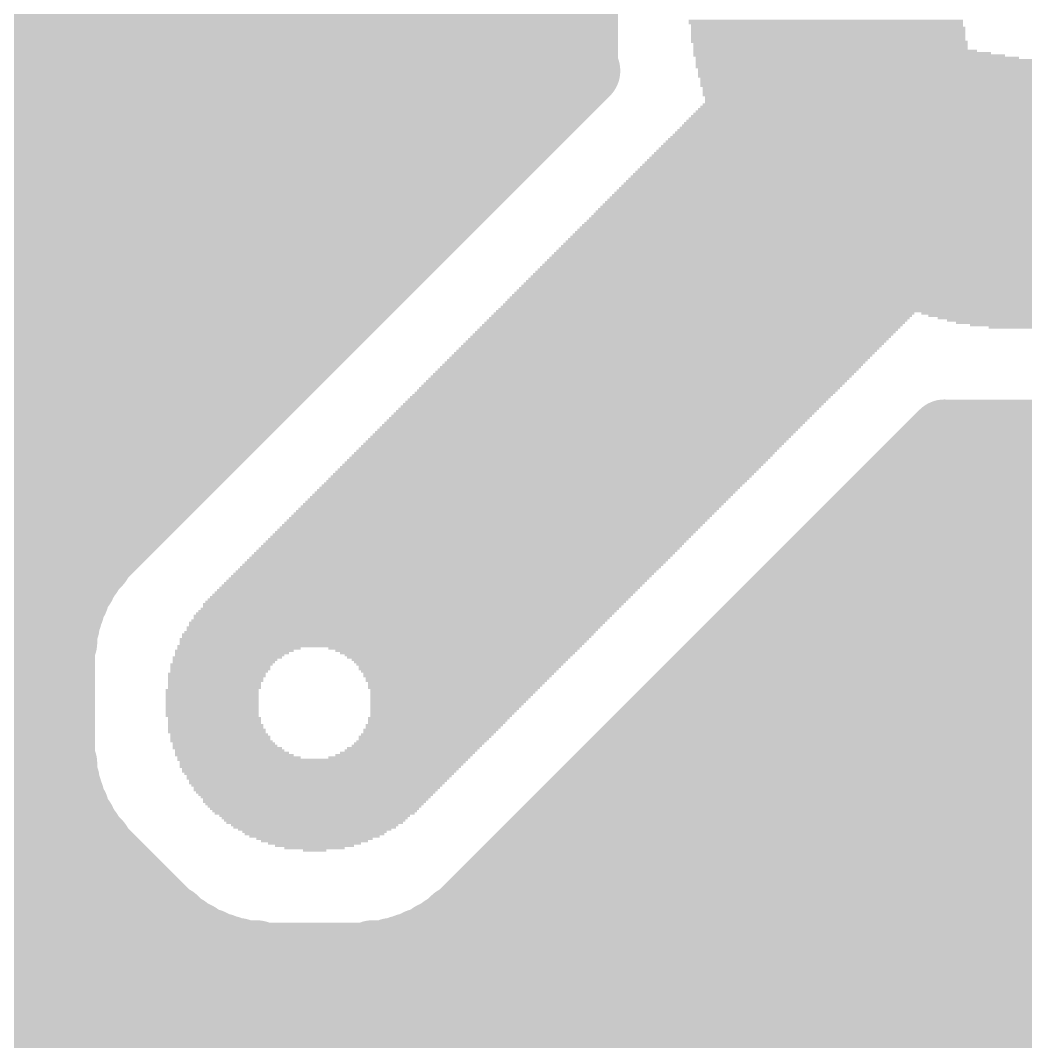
# Model space of a CAD drawing. Extents: x -0.1 to 57, y -0.1 to 41.
# Drawn here: x 25.93 to 28.092, y 2.109 to 4.306 of the extents above; entities that cross this region are included whole.
import ezdxf

# ---------------------------------------------------------------- set-up
doc = ezdxf.new("R2010")
doc.units = 0
doc.layers.add('16', color=175, linetype='CONTINUOUS')
doc.layers.add('21', color=253, linetype='CONTINUOUS')

# ---------------------------------------------------------------- blocks, each defined once
blk = doc.blocks.new('RECT')
blk.add_solid([(-0.5, -0.5), (0.5, -0.5), (-0.5, 0.5), (0.5, 0.5)])

msp = doc.modelspace()

# ---------------------------------------------------------------- linework, layer by layer
at = {"layer": '16', "const_width": 0.1524}
for points in [[(27.1389, 4.5172), (27.1389, 4.2028)], [(24.7255, 4.2672), (27.1389, 4.2672)], [(27.1439, 4.1972), (27.0689, 4.1222)], [(27.1389, 4.2028), (27.1439, 4.1978)], [(27.1439, 4.1978), (27.1439, 4.1972)], [(27.0689, 4.1222), (27.0639, 4.1172)], [(23.5762, 4.1148), (27.0615, 4.1148)], [(27.0489, 4.1022), (27.0439, 4.0972)], [(27.0539, 4.1072), (27.0489, 4.1022)], [(27.0589, 4.1122), (27.0539, 4.1072)], [(27.0639, 4.1172), (27.0589, 4.1122)], [(27.0228, 4.0761), (26.8889, 3.9422)], [(27.0239, 4.0772), (27.0228, 4.0761)], [(27.0289, 4.0822), (27.0239, 4.0772)], [(27.0339, 4.0872), (27.0289, 4.0822)], [(27.0389, 4.0922), (27.0339, 4.0872)], [(27.0439, 4.0972), (27.0389, 4.0922)], [(24.7255, 3.9624), (26.9091, 3.9624)], [(26.8689, 3.9222), (26.8639, 3.9172)], [(26.8739, 3.9272), (26.8689, 3.9222)], [(26.8789, 3.9322), (26.8739, 3.9272)], [(26.8839, 3.9372), (26.8789, 3.9322)], [(26.8889, 3.9422), (26.8839, 3.9372)], [(26.8478, 3.9011), (26.7139, 3.7672)], [(26.8489, 3.9022), (26.8478, 3.9011)], [(26.8539, 3.9072), (26.8489, 3.9022)], [(26.8589, 3.9122), (26.8539, 3.9072)], [(26.8639, 3.9172), (26.8589, 3.9122)], [(24.7255, 3.81), (26.7567, 3.81)], [(26.6978, 3.7511), (26.5639, 3.6172)], [(26.6989, 3.7522), (26.6978, 3.7511)], [(26.7039, 3.7572), (26.6989, 3.7522)], [(26.7089, 3.7622), (26.7039, 3.7572)], [(26.7139, 3.7672), (26.7089, 3.7622)], [(24.7255, 3.6576), (26.6043, 3.6576)], [(26.5639, 3.6172), (26.5589, 3.6122)], [(26.5389, 3.5922), (26.5339, 3.5872)], [(26.5439, 3.5972), (26.5389, 3.5922)], [(26.5489, 3.6022), (26.5439, 3.5972)], [(26.5539, 3.6072), (26.5489, 3.6022)], [(26.5589, 3.6122), (26.5539, 3.6072)], [(26.5178, 3.5711), (26.3839, 3.4372)], [(26.5189, 3.5722), (26.5178, 3.5711)], [(26.5239, 3.5772), (26.5189, 3.5722)], [(26.5289, 3.5822), (26.5239, 3.5772)], [(26.5339, 3.5872), (26.5289, 3.5822)], [(24.7255, 3.5052), (26.4519, 3.5052)], [(26.3639, 3.4172), (26.3589, 3.4122)], [(26.3689, 3.4222), (26.3639, 3.4172)], [(26.3739, 3.4272), (26.3689, 3.4222)], [(26.3789, 3.4322), (26.3739, 3.4272)], [(26.3839, 3.4372), (26.3789, 3.4322)], [(26.3439, 3.3972), (26.3389, 3.3922)], [(26.3489, 3.4022), (26.3439, 3.3972)], [(26.3539, 3.4072), (26.3489, 3.4022)], [(26.3589, 3.4122), (26.3539, 3.4072)], [(27.7922, 3.2889), (27.9175, 3.4142)], [(27.9175, 3.4142), (27.9178, 3.4139)], [(27.9178, 3.4139), (28.2572, 3.4139)], [(26.3378, 3.3911), (26.2039, 3.2572)], [(26.3389, 3.3922), (26.3378, 3.3911)], [(24.7255, 3.3528), (26.2995, 3.3528)], [(27.8561, 3.3528), (32.376, 3.3528)], [(27.7872, 3.2839), (27.7922, 3.2889)], [(27.7622, 3.2589), (27.7672, 3.2639)], [(27.7672, 3.2639), (27.7722, 3.2689)], [(27.7722, 3.2689), (27.7772, 3.2739)], [(27.7772, 3.2739), (27.7822, 3.2789)], [(27.7822, 3.2789), (27.7872, 3.2839)], [(26.1889, 3.2422), (26.1839, 3.2372)], [(26.1939, 3.2472), (26.1889, 3.2422)], [(26.1989, 3.2522), (26.1939, 3.2472)], [(26.2039, 3.2572), (26.1989, 3.2522)], [(27.6122, 3.1089), (27.7461, 3.2428)], [(27.7461, 3.2428), (27.7472, 3.2439)], [(27.7472, 3.2439), (27.7522, 3.2489)], [(27.7522, 3.2489), (27.7572, 3.2539)], [(27.7572, 3.2539), (27.7622, 3.2589)], [(26.1689, 3.2222), (26.1639, 3.2172)], [(26.1739, 3.2272), (26.1689, 3.2222)], [(26.1789, 3.2322), (26.1739, 3.2272)], [(26.1839, 3.2372), (26.1789, 3.2322)], [(24.7255, 3.2004), (26.1471, 3.2004)], [(26.1439, 3.1972), (26.1389, 3.1922)], [(26.1489, 3.2022), (26.1439, 3.1972)], [(26.1539, 3.2072), (26.1489, 3.2022)], [(26.1589, 3.2122), (26.1539, 3.2072)], [(26.1639, 3.2172), (26.1589, 3.2122)], [(27.7037, 3.2004), (32.376, 3.2004)], [(26.1239, 3.1772), (26.1189, 3.1722)], [(26.1289, 3.1822), (26.1239, 3.1772)], [(26.1339, 3.1872), (26.1289, 3.1822)], [(26.1389, 3.1922), (26.1339, 3.1872)], [(26.1039, 3.1572), (26.0989, 3.1522)], [(26.1089, 3.1622), (26.1039, 3.1572)], [(26.1139, 3.1672), (26.1089, 3.1622)], [(26.1189, 3.1722), (26.1139, 3.1672)], [(26.0839, 3.1322), (26.0789, 3.1272)], [(26.0889, 3.1372), (26.0839, 3.1322)], [(26.0939, 3.1422), (26.0889, 3.1372)], [(26.0989, 3.1522), (26.0939, 3.1472)], [(26.0939, 3.1472), (26.0939, 3.1422)], [(26.0689, 3.1122), (26.0639, 3.1072)], [(26.0739, 3.1172), (26.0689, 3.1122)], [(26.0789, 3.1272), (26.0739, 3.1222)], [(26.0739, 3.1222), (26.0739, 3.1172)], [(27.6072, 3.1039), (27.6122, 3.1089)], [(26.0539, 3.0872), (26.0489, 3.0822)], [(26.0589, 3.0922), (26.0539, 3.0872)], [(26.0539, 3.0872), (26.0539, 3.0872)], [(26.0639, 3.1022), (26.0589, 3.0972)], [(26.0589, 3.0972), (26.0589, 3.0922)], [(26.0639, 3.1072), (26.0639, 3.1022)], [(27.5872, 3.0839), (27.5922, 3.0889)], [(27.5922, 3.0889), (27.5972, 3.0939)], [(27.5972, 3.0939), (27.6022, 3.0989)], [(27.6022, 3.0989), (27.6072, 3.1039)], [(26.0489, 3.0772), (26.0439, 3.0722)], [(26.0439, 3.0722), (26.0439, 3.0622)], [(26.0489, 3.0822), (26.0489, 3.0772)], [(27.5672, 3.0639), (27.5722, 3.0689)], [(27.5722, 3.0689), (27.5772, 3.0739)], [(27.5772, 3.0739), (27.5822, 3.0789)], [(27.5822, 3.0789), (27.5872, 3.0839)], [(24.7032, 3.048), (26.0347, 3.048)], [(26.0389, 3.0522), (26.0339, 3.0472)], [(26.0339, 3.0472), (26.0339, 3.0372)], [(26.0439, 3.0622), (26.0389, 3.0572)], [(26.0389, 3.0572), (26.0389, 3.0522)], [(27.4322, 2.9289), (27.5661, 3.0628)], [(27.5513, 3.048), (32.3817, 3.048)], [(27.5661, 3.0628), (27.5672, 3.0639)], [(26.0289, 3.0222), (26.0239, 3.0172)], [(26.0339, 3.0372), (26.0289, 3.0322)], [(26.0289, 3.0322), (26.0289, 3.0222)], [(26.0239, 3.0022), (26.0189, 2.9972)], [(26.0239, 3.0172), (26.0239, 3.0022)], [(26.0189, 2.9972), (26.0189, 2.9672)], [(26.0189, 2.9672), (26.0139, 2.9622)], [(26.0139, 2.9622), (26.0139, 2.7128)], [(27.4122, 2.9089), (27.4172, 2.9139)], [(27.4172, 2.9139), (27.4222, 2.9189)], [(27.4222, 2.9189), (27.4272, 2.9239)], [(27.4272, 2.9239), (27.4322, 2.9289)], [(24.662, 2.8956), (26.0139, 2.8956)], [(27.3922, 2.8889), (27.3972, 2.8939)], [(27.3972, 2.8939), (27.4022, 2.8989)], [(27.3989, 2.8956), (32.4448, 2.8956)], [(27.4022, 2.8989), (27.4072, 2.9039)], [(27.4072, 2.9039), (27.4122, 2.9089)], [(27.2522, 2.7489), (27.3861, 2.8828)], [(27.3861, 2.8828), (27.3872, 2.8839)], [(27.3872, 2.8839), (27.3922, 2.8889)], [(24.5993, 2.7432), (26.0139, 2.7432)], [(27.1911, 2.6878), (27.2522, 2.7489)], [(27.2465, 2.7432), (32.508, 2.7432)], [(26.0139, 2.7128), (26.0189, 2.7078)], [(26.0189, 2.7078), (26.0189, 2.6778)], [(26.0189, 2.6778), (26.0239, 2.6728)], [(26.0239, 2.6728), (26.0239, 2.6578)], [(27.0861, 2.5828), (27.1911, 2.6878)], [(26.0239, 2.6578), (26.0289, 2.6528)], [(26.0289, 2.6528), (26.0289, 2.6428)], [(26.0289, 2.6428), (26.0339, 2.6378)], [(26.0339, 2.6378), (26.0339, 2.6278)], [(26.0339, 2.6278), (26.0389, 2.6228)], [(26.0389, 2.6228), (26.0389, 2.6178)], [(26.0389, 2.6178), (26.0439, 2.6128)], [(26.0439, 2.6128), (26.0439, 2.6028)], [(24.5103, 2.5908), (26.0509, 2.5908)], [(26.0439, 2.6028), (26.0489, 2.5978)], [(26.0489, 2.5978), (26.0489, 2.5928)], [(26.0489, 2.5928), (26.0589, 2.5828)], [(26.0589, 2.5828), (26.0589, 2.5778)], [(26.9522, 2.4489), (27.0861, 2.5828)], [(27.0941, 2.5908), (32.6049, 2.5908)], [(26.0589, 2.5778), (26.0639, 2.5728)], [(26.0639, 2.5728), (26.0639, 2.5678)], [(26.0639, 2.5678), (26.0739, 2.5578)], [(26.0739, 2.5578), (26.0739, 2.5528)], [(26.0739, 2.5528), (26.0939, 2.5328)], [(26.0939, 2.5328), (26.0939, 2.5278)], [(26.0939, 2.5278), (26.2278, 2.3939)], [(24.3863, 2.4384), (26.1833, 2.4384)], [(26.9272, 2.4239), (26.9322, 2.4289)], [(26.9322, 2.4289), (26.9372, 2.4339)], [(26.9372, 2.4339), (26.9422, 2.4389)], [(26.9417, 2.4384), (32.7573, 2.4384)], [(26.9422, 2.4389), (26.9472, 2.4439)], [(26.9472, 2.4439), (26.9522, 2.4489)], [(26.9072, 2.4039), (26.9122, 2.4089)], [(26.9122, 2.4089), (26.9172, 2.4139)], [(26.9172, 2.4139), (26.9222, 2.4189)], [(26.9222, 2.4189), (26.9272, 2.4239)], [(26.2278, 2.3939), (26.2328, 2.3889)], [(26.2328, 2.3889), (26.2378, 2.3839)], [(26.8872, 2.3839), (26.8922, 2.3889)], [(26.8922, 2.3889), (26.8972, 2.3939)], [(26.8972, 2.3939), (26.9022, 2.3989)], [(26.9022, 2.3989), (26.9072, 2.4039)], [(26.2378, 2.3839), (26.2428, 2.3789)], [(26.2428, 2.3789), (26.2478, 2.3739)], [(26.2478, 2.3739), (26.2528, 2.3689)], [(26.2528, 2.3689), (26.2578, 2.3689)], [(26.2578, 2.3689), (26.2628, 2.3639)], [(26.2628, 2.3639), (26.2678, 2.3589)], [(26.8572, 2.3589), (26.8622, 2.3639)], [(26.8622, 2.3639), (26.8672, 2.3689)], [(26.8672, 2.3689), (26.8722, 2.3689)], [(26.8722, 2.3689), (26.8772, 2.3739)], [(26.8772, 2.3739), (26.8822, 2.3789)], [(26.8822, 2.3789), (26.8872, 2.3839)], [(26.2678, 2.3589), (26.2728, 2.3539)], [(26.2728, 2.3539), (26.2778, 2.3489)], [(26.2778, 2.3489), (26.2828, 2.3489)], [(26.2828, 2.3489), (26.2878, 2.3439)], [(26.2878, 2.3439), (26.2928, 2.3389)], [(26.8322, 2.3389), (26.8372, 2.3439)], [(26.8372, 2.3439), (26.8422, 2.3489)], [(26.8422, 2.3489), (26.8472, 2.3489)], [(26.8472, 2.3489), (26.8522, 2.3539)], [(26.8522, 2.3539), (26.8572, 2.3589)], [(26.2928, 2.3389), (26.2978, 2.3389)], [(26.2978, 2.3389), (26.3028, 2.3339)], [(26.3028, 2.3339), (26.3078, 2.3339)], [(26.3078, 2.3339), (26.3128, 2.3289)], [(26.3128, 2.3289), (26.3178, 2.3239)], [(26.3178, 2.3239), (26.3228, 2.3239)], [(26.3228, 2.3239), (26.3278, 2.3189)], [(26.3278, 2.3189), (26.3378, 2.3189)], [(26.3378, 2.3189), (26.3428, 2.3139)], [(26.7822, 2.3139), (26.7872, 2.3189)], [(26.7872, 2.3189), (26.7972, 2.3189)], [(26.7972, 2.3189), (26.8022, 2.3239)], [(26.8022, 2.3239), (26.8072, 2.3239)], [(26.8072, 2.3239), (26.8122, 2.3289)], [(26.8122, 2.3289), (26.8172, 2.3339)], [(26.8172, 2.3339), (26.8222, 2.3339)], [(26.8222, 2.3339), (26.8272, 2.3389)], [(26.8272, 2.3389), (26.8322, 2.3389)], [(26.3428, 2.3139), (26.3478, 2.3139)], [(26.3478, 2.3139), (26.3528, 2.3089)], [(26.3528, 2.3089), (26.3628, 2.3089)], [(26.3628, 2.3089), (26.3678, 2.3039)], [(26.3678, 2.3039), (26.3778, 2.3039)], [(26.3778, 2.3039), (26.3828, 2.2989)], [(26.3828, 2.2989), (26.3978, 2.2989)], [(26.3978, 2.2989), (26.4028, 2.2939)], [(26.7222, 2.2939), (26.7272, 2.2989)], [(26.7272, 2.2989), (26.7422, 2.2989)], [(26.7422, 2.2989), (26.7472, 2.3039)], [(26.7472, 2.3039), (26.7572, 2.3039)], [(26.7572, 2.3039), (26.7622, 2.3089)], [(26.7622, 2.3089), (26.7722, 2.3089)], [(26.7722, 2.3089), (26.7772, 2.3139)], [(26.7772, 2.3139), (26.7822, 2.3139)], [(24.2097, 2.286), (32.9754, 2.286)], [(26.4028, 2.2939), (26.4378, 2.2939)], [(26.4378, 2.2939), (26.4428, 2.2889)], [(26.4428, 2.2889), (26.6822, 2.2889)], [(26.6822, 2.2889), (26.6872, 2.2939)], [(26.6872, 2.2939), (26.7222, 2.2939)], [(23.9215, 2.1336), (38.0784, 2.1336)]]:
    msp.add_lwpolyline(points, dxfattribs=at)
at = {"layer": '16', "const_width": 0.0762}
for points in [[(27.1389, 4.2291, 1), (27.1389, 4.3053)], [(27.1658, 4.2298, 1), (27.112, 4.1759)], [(27.182, 4.1978, 1), (27.1058, 4.1978)], [(27.1708, 4.1702, 1), (27.117, 4.2241)], [(27.117, 4.1709, 1), (27.1708, 4.2248)], [(27.1008, 4.2028, 1), (27.177, 4.2028)], [(27.1058, 4.1972, 1), (27.182, 4.1972)], [(27.0958, 4.0952, 1), (27.042, 4.1491)], [(27.032, 4.1391, 1), (27.0858, 4.0852)], [(27.0758, 4.0752, 1), (27.022, 4.1291)], [(27.037, 4.1441, 1), (27.0908, 4.0902)], [(27.0808, 4.0802, 1), (27.027, 4.1341)], [(27.042, 4.1491, 1), (27.0958, 4.0952)], [(27.0858, 4.0852, 1), (27.032, 4.1391)], [(27.0908, 4.0902, 1), (27.037, 4.1441)], [(27.0615, 4.0767, 1), (27.0615, 4.1529)], [(27.007, 4.1141, 1), (27.0608, 4.0602)], [(27.0498, 4.0492, 1), (26.9959, 4.103)], [(27.0508, 4.0502, 1), (26.997, 4.1041)], [(27.012, 4.1191, 1), (27.0658, 4.0652)], [(27.0558, 4.0552, 1), (27.002, 4.1091)], [(27.017, 4.1241, 1), (27.0708, 4.0702)], [(27.0608, 4.0602, 1), (27.007, 4.1141)], [(27.022, 4.1291, 1), (27.0758, 4.0752)], [(27.0658, 4.0652, 1), (27.012, 4.1191)], [(27.027, 4.1341, 1), (27.0808, 4.0802)], [(27.0708, 4.0702, 1), (27.017, 4.1241)], [(26.9959, 4.103, 1), (27.0498, 4.0492)], [(26.997, 4.1041, 1), (27.0508, 4.0502)], [(27.002, 4.1091, 1), (27.0558, 4.0552)], [(26.9091, 3.9243, 1), (26.9091, 4.0005)], [(26.8958, 3.8952, 1), (26.842, 3.9491)], [(26.857, 3.9641, 1), (26.9108, 3.9102)], [(26.9008, 3.9002, 1), (26.847, 3.9541)], [(26.862, 3.9691, 1), (26.9158, 3.9152)], [(26.9058, 3.9052, 1), (26.852, 3.9591)], [(26.9108, 3.9102, 1), (26.857, 3.9641)], [(26.9158, 3.9152, 1), (26.862, 3.9691)], [(26.832, 3.9391, 1), (26.8858, 3.8852)], [(26.8748, 3.8742, 1), (26.8209, 3.928)], [(26.8758, 3.8752, 1), (26.822, 3.9291)], [(26.837, 3.9441, 1), (26.8908, 3.8902)], [(26.8808, 3.8802, 1), (26.827, 3.9341)], [(26.842, 3.9491, 1), (26.8958, 3.8952)], [(26.8858, 3.8852, 1), (26.832, 3.9391)], [(26.847, 3.9541, 1), (26.9008, 3.9002)], [(26.8908, 3.8902, 1), (26.837, 3.9441)], [(26.852, 3.9591, 1), (26.9058, 3.9052)], [(26.8209, 3.928, 1), (26.8748, 3.8742)], [(26.822, 3.9291, 1), (26.8758, 3.8752)], [(26.827, 3.9341, 1), (26.8808, 3.8802)], [(26.7567, 3.7719, 1), (26.7567, 3.8481)], [(26.677, 3.7841, 1), (26.7308, 3.7302)], [(26.682, 3.7891, 1), (26.7358, 3.7352)], [(26.7248, 3.7242, 1), (26.6709, 3.778)], [(26.7258, 3.7252, 1), (26.672, 3.7791)], [(26.687, 3.7941, 1), (26.7408, 3.7402)], [(26.7308, 3.7302, 1), (26.677, 3.7841)], [(26.7358, 3.7352, 1), (26.682, 3.7891)], [(26.7408, 3.7402, 1), (26.687, 3.7941)], [(26.6709, 3.778, 1), (26.7248, 3.7242)], [(26.672, 3.7791, 1), (26.7258, 3.7252)], [(26.6043, 3.6195, 1), (26.6043, 3.6957)], [(26.5908, 3.5902, 1), (26.537, 3.6441)], [(26.527, 3.6341, 1), (26.5808, 3.5802)], [(26.5708, 3.5702, 1), (26.517, 3.6241)], [(26.532, 3.6391, 1), (26.5858, 3.5852)], [(26.5758, 3.5752, 1), (26.522, 3.6291)], [(26.537, 3.6441, 1), (26.5908, 3.5902)], [(26.5808, 3.5802, 1), (26.527, 3.6341)], [(26.5858, 3.5852, 1), (26.532, 3.6391)], [(26.502, 3.6091, 1), (26.5558, 3.5552)], [(26.5448, 3.5442, 1), (26.4909, 3.598)], [(26.5458, 3.5452, 1), (26.492, 3.5991)], [(26.507, 3.6141, 1), (26.5608, 3.5602)], [(26.5508, 3.5502, 1), (26.497, 3.6041)], [(26.512, 3.6191, 1), (26.5658, 3.5652)], [(26.5558, 3.5552, 1), (26.502, 3.6091)], [(26.517, 3.6241, 1), (26.5708, 3.5702)], [(26.5608, 3.5602, 1), (26.507, 3.6141)], [(26.522, 3.6291, 1), (26.5758, 3.5752)], [(26.5658, 3.5652, 1), (26.512, 3.6191)], [(26.4909, 3.598, 1), (26.5448, 3.5442)], [(26.492, 3.5991, 1), (26.5458, 3.5452)], [(26.497, 3.6041, 1), (26.5508, 3.5502)], [(26.4519, 3.4671, 1), (26.4519, 3.5433)], [(26.3908, 3.3902, 1), (26.337, 3.4441)], [(26.352, 3.4591, 1), (26.4058, 3.4052)], [(26.3958, 3.3952, 1), (26.342, 3.4491)], [(26.357, 3.4641, 1), (26.4108, 3.4102)], [(26.4008, 3.4002, 1), (26.347, 3.4541)], [(26.4058, 3.4052, 1), (26.352, 3.4591)], [(26.4108, 3.4102, 1), (26.357, 3.4641)], [(26.327, 3.4341, 1), (26.3808, 3.3802)], [(26.3708, 3.3702, 1), (26.317, 3.4241)], [(26.332, 3.4391, 1), (26.3858, 3.3852)], [(26.3758, 3.3752, 1), (26.322, 3.4291)], [(26.337, 3.4441, 1), (26.3908, 3.3902)], [(26.3808, 3.3802, 1), (26.327, 3.4341)], [(26.342, 3.4491, 1), (26.3958, 3.3952)], [(26.3858, 3.3852, 1), (26.332, 3.4391)], [(26.347, 3.4541, 1), (26.4008, 3.4002)], [(27.9446, 3.441, 1), (27.8904, 3.3874)], [(27.9178, 3.452, 1), (27.9178, 3.3758)], [(27.9444, 3.3873, 1), (27.8906, 3.4412)], [(27.8907, 3.3871, 1), (27.9449, 3.4407)], [(26.3109, 3.418, 1), (26.3648, 3.3642)], [(26.312, 3.4191, 1), (26.3658, 3.3652)], [(26.317, 3.4241, 1), (26.3708, 3.3702)], [(26.322, 3.4291, 1), (26.3758, 3.3752)], [(26.3648, 3.3642, 1), (26.3109, 3.418)], [(26.3658, 3.3652, 1), (26.312, 3.4191)], [(26.2995, 3.3147, 1), (26.2995, 3.3909)], [(27.8561, 3.3909, 1), (27.8561, 3.3147)], [(27.8191, 3.262, 1), (27.7652, 3.3158)], [(27.7502, 3.3008, 1), (27.8041, 3.247)], [(27.7941, 3.237, 1), (27.7402, 3.2908)], [(27.7552, 3.3058, 1), (27.8091, 3.252)], [(27.7991, 3.242, 1), (27.7452, 3.2958)], [(27.7602, 3.3108, 1), (27.8141, 3.257)], [(27.8041, 3.247, 1), (27.7502, 3.3008)], [(27.7652, 3.3158, 1), (27.8191, 3.262)], [(27.8091, 3.252, 1), (27.7552, 3.3058)], [(27.8141, 3.257, 1), (27.7602, 3.3108)], [(26.172, 3.2791, 1), (26.2258, 3.2252)], [(26.2158, 3.2152, 1), (26.162, 3.2691)], [(26.177, 3.2841, 1), (26.2308, 3.2302)], [(26.2208, 3.2202, 1), (26.167, 3.2741)], [(26.2258, 3.2252, 1), (26.172, 3.2791)], [(26.2308, 3.2302, 1), (26.177, 3.2841)], [(27.7302, 3.2808, 1), (27.7841, 3.227)], [(27.773, 3.2159, 1), (27.7192, 3.2698)], [(27.7741, 3.217, 1), (27.7202, 3.2708)], [(27.7352, 3.2858, 1), (27.7891, 3.232)], [(27.7791, 3.222, 1), (27.7252, 3.2758)], [(27.7402, 3.2908, 1), (27.7941, 3.237)], [(27.7841, 3.227, 1), (27.7302, 3.2808)], [(27.7452, 3.2958, 1), (27.7991, 3.242)], [(27.7891, 3.232, 1), (27.7352, 3.2858)], [(26.152, 3.2591, 1), (26.2058, 3.2052)], [(26.1958, 3.1952, 1), (26.142, 3.2491)], [(26.157, 3.2641, 1), (26.2108, 3.2102)], [(26.2008, 3.2002, 1), (26.147, 3.2541)], [(26.162, 3.2691, 1), (26.2158, 3.2152)], [(26.2058, 3.2052, 1), (26.152, 3.2591)], [(26.167, 3.2741, 1), (26.2208, 3.2202)], [(26.2108, 3.2102, 1), (26.157, 3.2641)], [(27.7192, 3.2698, 1), (27.773, 3.2159)], [(27.7202, 3.2708, 1), (27.7741, 3.217)], [(27.7252, 3.2758, 1), (27.7791, 3.222)], [(26.1708, 3.1702, 1), (26.117, 3.2241)], [(26.132, 3.2391, 1), (26.1858, 3.1852)], [(26.1758, 3.1752, 1), (26.122, 3.2291)], [(26.137, 3.2441, 1), (26.1908, 3.1902)], [(26.1808, 3.1802, 1), (26.127, 3.2341)], [(26.142, 3.2491, 1), (26.1958, 3.1952)], [(26.1858, 3.1852, 1), (26.132, 3.2391)], [(26.147, 3.2541, 1), (26.2008, 3.2002)], [(26.1908, 3.1902, 1), (26.137, 3.2441)], [(26.1471, 3.1623, 1), (26.1471, 3.2385)], [(27.7037, 3.2385, 1), (27.7037, 3.1623)], [(26.107, 3.2141, 1), (26.1608, 3.1602)], [(26.1508, 3.1502, 1), (26.097, 3.2041)], [(26.112, 3.2191, 1), (26.1658, 3.1652)], [(26.1558, 3.1552, 1), (26.102, 3.2091)], [(26.117, 3.2241, 1), (26.1708, 3.1702)], [(26.1608, 3.1602, 1), (26.107, 3.2141)], [(26.122, 3.2291, 1), (26.1758, 3.1752)], [(26.1658, 3.1652, 1), (26.112, 3.2191)], [(26.127, 3.2341, 1), (26.1808, 3.1802)], [(26.087, 3.1941, 1), (26.1408, 3.1402)], [(26.1308, 3.1302, 1), (26.077, 3.1841)], [(26.092, 3.1991, 1), (26.1458, 3.1452)], [(26.1358, 3.1352, 1), (26.082, 3.1891)], [(26.097, 3.2041, 1), (26.1508, 3.1502)], [(26.1408, 3.1402, 1), (26.087, 3.1941)], [(26.102, 3.2091, 1), (26.1558, 3.1552)], [(26.1458, 3.1452, 1), (26.092, 3.1991)], [(26.132, 3.1472, 1), (26.0558, 3.1472)], [(26.067, 3.1741, 1), (26.1208, 3.1202)], [(26.1108, 3.1052, 1), (26.057, 3.1591)], [(26.072, 3.1791, 1), (26.1258, 3.1252)], [(26.1158, 3.1102, 1), (26.062, 3.1641)], [(26.077, 3.1841, 1), (26.1308, 3.1302)], [(26.1208, 3.1152, 1), (26.067, 3.1691)], [(26.082, 3.1891, 1), (26.1358, 3.1352)], [(26.1258, 3.1252, 1), (26.072, 3.1791)], [(26.112, 3.1222, 1), (26.0358, 3.1222)], [(26.047, 3.1491, 1), (26.1008, 3.0952)], [(26.052, 3.1541, 1), (26.1058, 3.1002)], [(26.0958, 3.0852, 1), (26.042, 3.1391)], [(26.057, 3.1591, 1), (26.1108, 3.1052)], [(26.1008, 3.0902, 1), (26.047, 3.1441)], [(26.062, 3.1641, 1), (26.1158, 3.1102)], [(26.1058, 3.1002, 1), (26.052, 3.1541)], [(26.092, 3.0872, 1), (26.0158, 3.0872)], [(26.097, 3.0972, 1), (26.0208, 3.0972)], [(26.102, 3.1072, 1), (26.0258, 3.1072)], [(26.037, 3.1341, 1), (26.0908, 3.0802)], [(26.0808, 3.0602, 1), (26.027, 3.1141)], [(26.042, 3.1391, 1), (26.0958, 3.0852)], [(26.0858, 3.0652, 1), (26.032, 3.1191)], [(26.0908, 3.0752, 1), (26.037, 3.1291)], [(26.0558, 3.1422, 1), (26.132, 3.1422)], [(27.5752, 3.1258, 1), (27.6291, 3.072)], [(27.6191, 3.062, 1), (27.5652, 3.1158)], [(27.5802, 3.1308, 1), (27.6341, 3.077)], [(27.6241, 3.067, 1), (27.5702, 3.1208)], [(27.5852, 3.1358, 1), (27.6391, 3.082)], [(27.6291, 3.072, 1), (27.5752, 3.1258)], [(27.6341, 3.077, 1), (27.5802, 3.1308)], [(27.6391, 3.082, 1), (27.5852, 3.1358)], [(26.082, 3.0722, 1), (26.0058, 3.0722)], [(26.087, 3.0822, 1), (26.0108, 3.0822)], [(26.022, 3.1091, 1), (26.0758, 3.0552)], [(26.027, 3.1141, 1), (26.0808, 3.0602)], [(26.032, 3.1241, 1), (26.0858, 3.0702)], [(26.0758, 3.0502, 1), (26.022, 3.1041)], [(26.0358, 3.1172, 1), (26.112, 3.1172)], [(27.5552, 3.1058, 1), (27.6091, 3.052)], [(27.5991, 3.042, 1), (27.5452, 3.0958)], [(27.5602, 3.1108, 1), (27.6141, 3.057)], [(27.6041, 3.047, 1), (27.5502, 3.1008)], [(27.5652, 3.1158, 1), (27.6191, 3.062)], [(27.6091, 3.052, 1), (27.5552, 3.1058)], [(27.5702, 3.1208, 1), (27.6241, 3.067)], [(27.6141, 3.057, 1), (27.5602, 3.1108)], [(26.072, 3.0472, 1), (25.9958, 3.0472)], [(26.077, 3.0572, 1), (26.0008, 3.0572)], [(26.012, 3.0841, 1), (26.0658, 3.0302)], [(26.017, 3.0991, 1), (26.0708, 3.0452)], [(26.0658, 3.0252, 1), (26.012, 3.0791)], [(26.0158, 3.0872, 1), (26.092, 3.0872)], [(26.0708, 3.0352, 1), (26.017, 3.0891)], [(26.0208, 3.0922, 1), (26.097, 3.0922)], [(26.0258, 3.1022, 1), (26.102, 3.1022)], [(26.0347, 3.0099, 1), (26.0347, 3.0861)], [(27.5513, 3.0861, 1), (27.5513, 3.0099)], [(27.5392, 3.0898, 1), (27.593, 3.0359)], [(27.5402, 3.0908, 1), (27.5941, 3.037)], [(27.5452, 3.0958, 1), (27.5991, 3.042)], [(27.5502, 3.1008, 1), (27.6041, 3.047)], [(27.593, 3.0359, 1), (27.5392, 3.0898)], [(27.5941, 3.037, 1), (27.5402, 3.0908)], [(26.067, 3.0322, 1), (25.9908, 3.0322)], [(26.007, 3.0741, 1), (26.0608, 3.0202)], [(26.0558, 2.9952, 1), (26.002, 3.0491)], [(26.0058, 3.0622, 1), (26.082, 3.0622)], [(26.0608, 3.0102, 1), (26.007, 3.0641)], [(26.0108, 3.0772, 1), (26.087, 3.0772)], [(26.062, 3.0172, 1), (25.9858, 3.0172)], [(25.997, 3.0441, 1), (26.0508, 2.9902)], [(26.002, 3.0591, 1), (26.0558, 3.0052)], [(25.9958, 3.0372, 1), (26.072, 3.0372)], [(26.0508, 2.9752, 1), (25.997, 3.0291)], [(26.0008, 3.0522, 1), (26.077, 3.0522)], [(26.057, 2.9972, 1), (25.9808, 2.9972)], [(25.992, 3.0241, 1), (26.0458, 2.9702)], [(25.9908, 3.0222, 1), (26.067, 3.0222)], [(26.052, 2.9622, 1), (25.9758, 2.9622)], [(25.9858, 3.0022, 1), (26.062, 3.0022)], [(26.0458, 2.9402, 1), (25.992, 2.9941)], [(25.987, 2.9891, 1), (26.0408, 2.9352)], [(25.9808, 2.9672, 1), (26.057, 2.9672)], [(27.4002, 2.9508, 1), (27.4541, 2.897)], [(27.4441, 2.887, 1), (27.3902, 2.9408)], [(27.4052, 2.9558, 1), (27.4591, 2.902)], [(27.4491, 2.892, 1), (27.3952, 2.9458)], [(27.4541, 2.897, 1), (27.4002, 2.9508)], [(27.4591, 2.902, 1), (27.4052, 2.9558)], [(26.0139, 2.8575, 1), (26.0139, 2.9337)], [(27.3989, 2.9337, 1), (27.3989, 2.8575)], [(27.3802, 2.9308, 1), (27.4341, 2.877)], [(27.4241, 2.867, 1), (27.3702, 2.9208)], [(27.3852, 2.9358, 1), (27.4391, 2.882)], [(27.4291, 2.872, 1), (27.3752, 2.9258)], [(27.3902, 2.9408, 1), (27.4441, 2.887)], [(27.4341, 2.877, 1), (27.3802, 2.9308)], [(27.3952, 2.9458, 1), (27.4491, 2.892)], [(27.4391, 2.882, 1), (27.3852, 2.9358)], [(27.3592, 2.9098, 1), (27.413, 2.8559)], [(27.3602, 2.9108, 1), (27.4141, 2.857)], [(27.3652, 2.9158, 1), (27.4191, 2.862)], [(27.3702, 2.9208, 1), (27.4241, 2.867)], [(27.413, 2.8559, 1), (27.3592, 2.9098)], [(27.4141, 2.857, 1), (27.3602, 2.9108)], [(27.3752, 2.9258, 1), (27.4291, 2.872)], [(27.4191, 2.862, 1), (27.3652, 2.9158)], [(26.0139, 2.7051, 1), (26.0139, 2.7813)], [(27.2465, 2.7813, 1), (27.2465, 2.7051)], [(27.2252, 2.7758, 1), (27.2791, 2.722)], [(27.2791, 2.722, 1), (27.2252, 2.7758)], [(26.0408, 2.7398, 1), (25.987, 2.6859)], [(26.057, 2.7078, 1), (25.9808, 2.7078)], [(25.992, 2.6809, 1), (26.0458, 2.7348)], [(25.9758, 2.7128, 1), (26.052, 2.7128)], [(26.0458, 2.7048, 1), (25.992, 2.6509)], [(26.062, 2.6728, 1), (25.9858, 2.6728)], [(27.1642, 2.7148, 1), (27.218, 2.6609)], [(27.218, 2.6609, 1), (27.1642, 2.7148)], [(26.0508, 2.6848, 1), (25.997, 2.6309)], [(26.067, 2.6528, 1), (25.9908, 2.6528)], [(25.997, 2.6459, 1), (26.0508, 2.6998)], [(25.9808, 2.6778, 1), (26.057, 2.6778)], [(26.0558, 2.6698, 1), (26.002, 2.6159)], [(26.072, 2.6378, 1), (25.9958, 2.6378)], [(26.0608, 2.6548, 1), (26.007, 2.6009)], [(26.002, 2.6259, 1), (26.0558, 2.6798)], [(26.007, 2.6109, 1), (26.0608, 2.6648)], [(25.9858, 2.6578, 1), (26.062, 2.6578)], [(25.9908, 2.6428, 1), (26.067, 2.6428)], [(26.077, 2.6228, 1), (26.0008, 2.6228)], [(26.0658, 2.6448, 1), (26.012, 2.5909)], [(26.082, 2.6128, 1), (26.0058, 2.6128)], [(26.012, 2.5959, 1), (26.0658, 2.6498)], [(25.9958, 2.6278, 1), (26.072, 2.6278)], [(26.0708, 2.6298, 1), (26.017, 2.5759)], [(26.087, 2.5978, 1), (26.0108, 2.5978)], [(26.0758, 2.6198, 1), (26.022, 2.5659)], [(26.017, 2.5859, 1), (26.0708, 2.6398)], [(26.097, 2.5828, 1), (26.0208, 2.5828)], [(26.022, 2.5709, 1), (26.0758, 2.6248)], [(26.0509, 2.5527, 1), (26.0509, 2.6289)], [(27.0941, 2.6289, 1), (27.0941, 2.5527)], [(27.113, 2.5559, 1), (27.0592, 2.6098)], [(26.0008, 2.6178, 1), (26.077, 2.6178)], [(26.0058, 2.6028, 1), (26.082, 2.6028)], [(26.0858, 2.6048, 1), (26.032, 2.5509)], [(26.102, 2.5728, 1), (26.0258, 2.5728)], [(26.0908, 2.5948, 1), (26.037, 2.5409)], [(26.032, 2.5559, 1), (26.0858, 2.6098)], [(26.037, 2.5459, 1), (26.0908, 2.5998)], [(27.0592, 2.6098, 1), (27.113, 2.5559)], [(26.0108, 2.5928, 1), (26.087, 2.5928)], [(26.0208, 2.5778, 1), (26.097, 2.5778)], [(26.112, 2.5578, 1), (26.0358, 2.5578)], [(26.1008, 2.5798, 1), (26.047, 2.5259)], [(26.047, 2.5309, 1), (26.1008, 2.5848)], [(26.0258, 2.5678, 1), (26.102, 2.5678)], [(26.132, 2.5328, 1), (26.0558, 2.5328)], [(26.1208, 2.5548, 1), (26.067, 2.5009)], [(26.067, 2.5059, 1), (26.1208, 2.5598)], [(26.0358, 2.5528, 1), (26.112, 2.5528)], [(26.0558, 2.5278, 1), (26.132, 2.5278)], [(26.1833, 2.4003, 1), (26.1833, 2.4765)], [(26.9417, 2.4765, 1), (26.9417, 2.4003)], [(26.9591, 2.402, 1), (26.9052, 2.4558)], [(26.9202, 2.4708, 1), (26.9741, 2.417)], [(26.9641, 2.407, 1), (26.9102, 2.4608)], [(26.9252, 2.4758, 1), (26.9791, 2.422)], [(26.9691, 2.412, 1), (26.9152, 2.4658)], [(26.9741, 2.417, 1), (26.9202, 2.4708)], [(26.9791, 2.422, 1), (26.9252, 2.4758)], [(26.8952, 2.4458, 1), (26.9491, 2.392)], [(26.9391, 2.382, 1), (26.8852, 2.4358)], [(26.9002, 2.4508, 1), (26.9541, 2.397)], [(26.9441, 2.387, 1), (26.8902, 2.4408)], [(26.9052, 2.4558, 1), (26.9591, 2.402)], [(26.9491, 2.392, 1), (26.8952, 2.4458)], [(26.9102, 2.4608, 1), (26.9641, 2.407)], [(26.9541, 2.397, 1), (26.9002, 2.4508)], [(26.9152, 2.4658, 1), (26.9691, 2.412)], [(26.2548, 2.4208, 1), (26.2009, 2.367)], [(26.2598, 2.4158, 1), (26.2059, 2.362)], [(26.8752, 2.4258, 1), (26.9291, 2.372)], [(26.9191, 2.362, 1), (26.8652, 2.4158)], [(26.8802, 2.4308, 1), (26.9341, 2.377)], [(26.9241, 2.367, 1), (26.8702, 2.4208)], [(26.8852, 2.4358, 1), (26.9391, 2.382)], [(26.9291, 2.372, 1), (26.8752, 2.4258)], [(26.8902, 2.4408, 1), (26.9441, 2.387)], [(26.9341, 2.377, 1), (26.8802, 2.4308)], [(26.2648, 2.4108, 1), (26.2109, 2.357)], [(26.2009, 2.367, 1), (26.2548, 2.4208)], [(26.2698, 2.4058, 1), (26.2159, 2.352)], [(26.2059, 2.362, 1), (26.2598, 2.4158)], [(26.2748, 2.4008, 1), (26.2209, 2.347)], [(26.2109, 2.357, 1), (26.2648, 2.4108)], [(26.2528, 2.407, 1), (26.2528, 2.3308)], [(26.2159, 2.352, 1), (26.2698, 2.4058)], [(26.2848, 2.3958, 1), (26.2309, 2.342)], [(26.2209, 2.347, 1), (26.2748, 2.4008)], [(26.2898, 2.3908, 1), (26.2359, 2.337)], [(26.2578, 2.3308, 1), (26.2578, 2.407)], [(26.8672, 2.407, 1), (26.8672, 2.3308)], [(26.8891, 2.337, 1), (26.8352, 2.3908)], [(26.8502, 2.4008, 1), (26.9041, 2.347)], [(26.8941, 2.342, 1), (26.8402, 2.3958)], [(26.8552, 2.4058, 1), (26.9091, 2.352)], [(26.8602, 2.4108, 1), (26.9141, 2.357)], [(26.9041, 2.347, 1), (26.8502, 2.4008)], [(26.8652, 2.4158, 1), (26.9191, 2.362)], [(26.9091, 2.352, 1), (26.8552, 2.4058)], [(26.8702, 2.4208, 1), (26.9241, 2.367)], [(26.9141, 2.357, 1), (26.8602, 2.4108)], [(26.8722, 2.3308, 1), (26.8722, 2.407)], [(26.2259, 2.342, 1), (26.2798, 2.3958)], [(26.2948, 2.3858, 1), (26.2409, 2.332)], [(26.2998, 2.3808, 1), (26.2459, 2.327)], [(26.2359, 2.337, 1), (26.2898, 2.3908)], [(26.2778, 2.387, 1), (26.2778, 2.3108)], [(26.2409, 2.332, 1), (26.2948, 2.3858)], [(26.3098, 2.3758, 1), (26.2559, 2.322)], [(26.2459, 2.327, 1), (26.2998, 2.3808)], [(26.3148, 2.3708, 1), (26.2609, 2.317)], [(26.2828, 2.3108, 1), (26.2828, 2.387)], [(26.8422, 2.387, 1), (26.8422, 2.3108)], [(26.8641, 2.317, 1), (26.8102, 2.3708)], [(26.8252, 2.3808, 1), (26.8791, 2.327)], [(26.8691, 2.322, 1), (26.8152, 2.3758)], [(26.8302, 2.3858, 1), (26.8841, 2.332)], [(26.8352, 2.3908, 1), (26.8891, 2.337)], [(26.8791, 2.327, 1), (26.8252, 2.3808)], [(26.8841, 2.332, 1), (26.8302, 2.3858)], [(26.8452, 2.3958, 1), (26.8991, 2.342)], [(26.8472, 2.3108, 1), (26.8472, 2.387)], [(26.2509, 2.322, 1), (26.3048, 2.3758)], [(26.2928, 2.377, 1), (26.2928, 2.3008)], [(26.3248, 2.3658, 1), (26.2709, 2.312)], [(26.2609, 2.317, 1), (26.3148, 2.3708)], [(26.3028, 2.372, 1), (26.3028, 2.2958)], [(26.2659, 2.312, 1), (26.3198, 2.3658)], [(26.3348, 2.3608, 1), (26.2809, 2.307)], [(26.3398, 2.3558, 1), (26.2859, 2.302)], [(26.2759, 2.307, 1), (26.3298, 2.3608)], [(26.3178, 2.362, 1), (26.3178, 2.2858)], [(26.3498, 2.3508, 1), (26.2959, 2.297)], [(26.3278, 2.357, 1), (26.3278, 2.2808)], [(26.2978, 2.3008, 1), (26.2978, 2.377)], [(26.3648, 2.3458, 1), (26.3109, 2.292)], [(26.3078, 2.2958, 1), (26.3078, 2.372)], [(26.3228, 2.2858, 1), (26.3228, 2.362)], [(26.3378, 2.2808, 1), (26.3378, 2.357)], [(26.7872, 2.357, 1), (26.7872, 2.2808)], [(26.8141, 2.292, 1), (26.7602, 2.3458)], [(26.8022, 2.362, 1), (26.8022, 2.2858)], [(26.8291, 2.297, 1), (26.7752, 2.3508)], [(26.8172, 2.372, 1), (26.8172, 2.2958)], [(26.7952, 2.3608, 1), (26.8491, 2.307)], [(26.8391, 2.302, 1), (26.7852, 2.3558)], [(26.8272, 2.377, 1), (26.8272, 2.3008)], [(26.8441, 2.307, 1), (26.7902, 2.3608)], [(26.8052, 2.3658, 1), (26.8591, 2.312)], [(26.7972, 2.2808, 1), (26.7972, 2.357)], [(26.8102, 2.3708, 1), (26.8641, 2.317)], [(26.8541, 2.312, 1), (26.8002, 2.3658)], [(26.8072, 2.2858, 1), (26.8072, 2.362)], [(26.8202, 2.3758, 1), (26.8741, 2.322)], [(26.8222, 2.2958, 1), (26.8222, 2.372)], [(26.8322, 2.3008, 1), (26.8322, 2.377)], [(26.2859, 2.302, 1), (26.3398, 2.3558)], [(26.2909, 2.297, 1), (26.3448, 2.3508)], [(26.3009, 2.292, 1), (26.3548, 2.3458)], [(26.3428, 2.352, 1), (26.3428, 2.2758)], [(26.3748, 2.3408, 1), (26.3209, 2.287)], [(26.3528, 2.347, 1), (26.3528, 2.2708)], [(26.3159, 2.287, 1), (26.3698, 2.3408)], [(26.3898, 2.3358, 1), (26.3359, 2.282)], [(26.3259, 2.282, 1), (26.3798, 2.3358)], [(26.3678, 2.342, 1), (26.3678, 2.2658)], [(26.4048, 2.3308, 1), (26.3509, 2.277)], [(26.3828, 2.337, 1), (26.3828, 2.2608)], [(26.3478, 2.2758, 1), (26.3478, 2.352)], [(26.4248, 2.3258, 1), (26.3709, 2.272)], [(26.3628, 2.2708, 1), (26.3628, 2.347)], [(26.3778, 2.2658, 1), (26.3778, 2.342)], [(26.3978, 2.2608, 1), (26.3978, 2.337)], [(26.7272, 2.337, 1), (26.7272, 2.2608)], [(26.7541, 2.272, 1), (26.7002, 2.3258)], [(26.7472, 2.342, 1), (26.7472, 2.2658)], [(26.7741, 2.277, 1), (26.7202, 2.3308)], [(26.7622, 2.347, 1), (26.7622, 2.2708)], [(26.7452, 2.3358, 1), (26.7991, 2.282)], [(26.7891, 2.282, 1), (26.7352, 2.3358)], [(26.7772, 2.352, 1), (26.7772, 2.2758)], [(26.7422, 2.2608, 1), (26.7422, 2.337)], [(26.7552, 2.3408, 1), (26.8091, 2.287)], [(26.8041, 2.287, 1), (26.7502, 2.3408)], [(26.7572, 2.2658, 1), (26.7572, 2.342)], [(26.7702, 2.3458, 1), (26.8241, 2.292)], [(26.7802, 2.3508, 1), (26.8341, 2.297)], [(26.7722, 2.2708, 1), (26.7722, 2.347)], [(26.7852, 2.3558, 1), (26.8391, 2.302)], [(26.7822, 2.2758, 1), (26.7822, 2.352)], [(26.3409, 2.277, 1), (26.3948, 2.3308)], [(26.3559, 2.272, 1), (26.4098, 2.3258)], [(26.4028, 2.332, 1), (26.4028, 2.2558)], [(26.3759, 2.267, 1), (26.4298, 2.3208)], [(26.4648, 2.3208, 1), (26.4109, 2.267)], [(26.4428, 2.327, 1), (26.4428, 2.2508)], [(26.4159, 2.262, 1), (26.4698, 2.3158)], [(26.4378, 2.2558, 1), (26.4378, 2.332)], [(26.6552, 2.3158, 1), (26.7091, 2.262)], [(26.6872, 2.332, 1), (26.6872, 2.2558)], [(26.7141, 2.267, 1), (26.6602, 2.3208)], [(26.6822, 2.2508, 1), (26.6822, 2.327)], [(26.6952, 2.3208, 1), (26.7491, 2.267)], [(26.7152, 2.3258, 1), (26.7691, 2.272)], [(26.7302, 2.3308, 1), (26.7841, 2.277)], [(26.7222, 2.2558, 1), (26.7222, 2.332)]]:
    msp.add_lwpolyline(points, format="xyb", dxfattribs=at)
at = {"layer": '21', "const_width": 0.1524}
for points in [[(25.993, 8.9816), (25.993, 2.3776)], [(24.393, 2.3776), (25.993, 2.3776)], [(25.993, 2.3776), (25.993, -0.0104)]]:
    msp.add_lwpolyline(points, dxfattribs=at)
at = {"layer": '21', "const_width": 0.0762}
for points in [[(26.0311, 2.3776, 1), (25.9549, 2.3776)], [(25.993, 2.3395, 1), (25.993, 2.4157)], [(25.9549, 2.3776, 1), (26.0311, 2.3776)]]:
    msp.add_lwpolyline(points, format="xyb", dxfattribs=at)

# ---------------------------------------------------------------- block references
at = {"layer": '16', "yscale": 0.005}
for p, xscale in [((27.6625, 4.305), 0.59), ((27.6625, 4.3), 0.59), ((27.665, 4.295), 0.585), ((27.6675, 4.29), 0.59), ((27.6675, 4.285), 0.59), ((27.6675, 4.28), 0.59), ((27.6675, 4.275), 0.59), ((27.6675, 4.27), 0.59), ((27.6675, 4.265), 0.59), ((27.67, 4.26), 0.595), ((27.6725, 4.255), 0.59), ((27.6725, 4.25), 0.59), ((27.6725, 4.245), 0.59), ((27.6825, 4.24), 0.61), ((27.6975, 4.235), 0.64), ((27.7125, 4.23), 0.67), ((27.73, 4.225), 0.695), ((27.745, 4.22), 0.725), ((27.76, 4.215), 0.755), ((27.775, 4.21), 0.785), ((27.79, 4.205), 0.815), ((27.8075, 4.2), 0.84), ((27.8225, 4.195), 0.87), ((27.8375, 4.19), 0.9), ((28.085, 4.185), 1.395), ((28.085, 4.18), 1.385), ((28.085, 4.175), 1.385), ((28.085, 4.17), 1.385), ((28.0825, 4.165), 1.38), ((28.085, 4.16), 1.375), ((28.085, 4.155), 1.375), ((28.085, 4.15), 1.375), ((28.0825, 4.145), 1.37), ((28.085, 4.14), 1.365), ((28.085, 4.135), 1.365), ((28.0825, 4.13), 1.36), ((28.07, 4.11), 1.375), ((28.0725, 4.115), 1.37), ((28.0775, 4.12), 1.37), ((28.08, 4.125), 1.365), ((28.0525, 4.085), 1.39), ((28.055, 4.09), 1.385), ((28.06, 4.095), 1.385), ((28.0625, 4.1), 1.38), ((28.0675, 4.105), 1.38), ((28.0375, 4.065), 1.4), ((28.0425, 4.07), 1.4), ((28.045, 4.075), 1.395), ((28.05, 4.08), 1.395), ((28.02, 4.04), 1.415), ((28.0225, 4.045), 1.41), ((28.0275, 4.05), 1.41), ((28.03, 4.055), 1.405), ((28.035, 4.06), 1.405), ((28.005, 4.02), 1.425), ((28.0075, 4.025), 1.42), ((28.0125, 4.03), 1.42), ((28.0175, 4.035), 1.42), ((27.99, 4), 1.435), ((27.9925, 4.005), 1.43), ((27.9975, 4.01), 1.43), ((28, 4.015), 1.425), ((27.97, 3.975), 1.445), ((27.9725, 3.98), 1.44), ((27.9775, 3.985), 1.44), ((27.9825, 3.99), 1.44), ((27.985, 3.995), 1.435), ((27.9525, 3.955), 1.45), ((27.9575, 3.96), 1.45), ((27.96, 3.965), 1.445), ((27.965, 3.97), 1.445), ((27.9325, 3.93), 1.46), ((27.935, 3.935), 1.455), ((27.94, 3.94), 1.455), ((27.945, 3.945), 1.455), ((27.9475, 3.95), 1.45), ((27.915, 3.91), 1.465), ((27.9175, 3.915), 1.46), ((27.9225, 3.92), 1.46), ((27.9275, 3.925), 1.46), ((27.895, 3.89), 1.465), ((27.9, 3.895), 1.465), ((27.905, 3.9), 1.465), ((27.91, 3.905), 1.465), ((27.8725, 3.865), 1.47), ((27.8775, 3.87), 1.47), ((27.8825, 3.875), 1.47), ((27.885, 3.88), 1.465), ((27.89, 3.885), 1.465), ((27.8525, 3.845), 1.47), ((27.8575, 3.85), 1.47), ((27.8625, 3.855), 1.47), ((27.8675, 3.86), 1.47), ((27.825, 3.82), 1.465), ((27.8325, 3.825), 1.47), ((27.8375, 3.83), 1.47), ((27.8425, 3.835), 1.47), ((27.8475, 3.84), 1.47), ((27.805, 3.8), 1.465), ((27.81, 3.805), 1.465), ((27.815, 3.81), 1.465), ((27.82, 3.815), 1.465), ((27.7825, 3.78), 1.46), ((27.7875, 3.785), 1.46), ((27.7925, 3.79), 1.46), ((27.8, 3.795), 1.465), ((27.75, 3.755), 1.445), ((27.7575, 3.76), 1.45), ((27.7625, 3.765), 1.45), ((27.77, 3.77), 1.455), ((27.775, 3.775), 1.455), ((27.725, 3.735), 1.435), ((27.7325, 3.74), 1.44), ((27.7375, 3.745), 1.44), ((27.745, 3.75), 1.445), ((27.6875, 3.71), 1.41), ((27.695, 3.715), 1.415), ((27.7025, 3.72), 1.42), ((27.71, 3.725), 1.425), ((27.7175, 3.73), 1.43), ((27.655, 3.69), 1.385), ((27.665, 3.695), 1.395), ((27.6725, 3.7), 1.4), ((27.68, 3.705), 1.405), ((27.395, 3.67), 0.905), ((27.4, 3.675), 0.905), ((27.6375, 3.68), 1.37), ((27.645, 3.685), 1.375), ((28.0875, 3.675), 0.44), ((28.085, 3.67), 0.405), ((27.37, 3.645), 0.905), ((27.375, 3.65), 0.905), ((27.38, 3.655), 0.905), ((27.385, 3.66), 0.905), ((27.39, 3.665), 0.905), ((28.0875, 3.665), 0.37), ((28.0875, 3.66), 0.33), ((28.085, 3.655), 0.285), ((28.0875, 3.65), 0.23), ((28.0875, 3.645), 0.15), ((27.35, 3.625), 0.905), ((27.355, 3.63), 0.905), ((27.36, 3.635), 0.905), ((27.365, 3.64), 0.905), ((27.325, 3.6), 0.905), ((27.33, 3.605), 0.905), ((27.335, 3.61), 0.905), ((27.34, 3.615), 0.905), ((27.345, 3.62), 0.905), ((27.305, 3.58), 0.905), ((27.31, 3.585), 0.905), ((27.315, 3.59), 0.905), ((27.32, 3.595), 0.905), ((27.285, 3.56), 0.905), ((27.29, 3.565), 0.905), ((27.295, 3.57), 0.905), ((27.3, 3.575), 0.905), ((27.26, 3.535), 0.905), ((27.265, 3.54), 0.905), ((27.27, 3.545), 0.905), ((27.275, 3.55), 0.905), ((27.28, 3.555), 0.905), ((27.24, 3.515), 0.905), ((27.245, 3.52), 0.905), ((27.25, 3.525), 0.905), ((27.255, 3.53), 0.905), ((27.22, 3.495), 0.905), ((27.225, 3.5), 0.905), ((27.23, 3.505), 0.905), ((27.235, 3.51), 0.905), ((27.195, 3.47), 0.905), ((27.2, 3.475), 0.905), ((27.205, 3.48), 0.905), ((27.21, 3.485), 0.905), ((27.215, 3.49), 0.905), ((27.175, 3.45), 0.905), ((27.18, 3.455), 0.905), ((27.185, 3.46), 0.905), ((27.19, 3.465), 0.905), ((27.15, 3.425), 0.905), ((27.155, 3.43), 0.905), ((27.16, 3.435), 0.905), ((27.165, 3.44), 0.905), ((27.17, 3.445), 0.905), ((27.13, 3.405), 0.905), ((27.135, 3.41), 0.905), ((27.14, 3.415), 0.905), ((27.145, 3.42), 0.905), ((27.11, 3.385), 0.905), ((27.115, 3.39), 0.905), ((27.12, 3.395), 0.905), ((27.125, 3.4), 0.905), ((27.085, 3.36), 0.905), ((27.09, 3.365), 0.905), ((27.095, 3.37), 0.905), ((27.1, 3.375), 0.905), ((27.105, 3.38), 0.905), ((27.065, 3.34), 0.905), ((27.07, 3.345), 0.905), ((27.075, 3.35), 0.905), ((27.08, 3.355), 0.905), ((27.04, 3.315), 0.905), ((27.045, 3.32), 0.905), ((27.05, 3.325), 0.905), ((27.055, 3.33), 0.905), ((27.06, 3.335), 0.905), ((27.02, 3.295), 0.905), ((27.025, 3.3), 0.905), ((27.03, 3.305), 0.905), ((27.035, 3.31), 0.905), ((27, 3.275), 0.905), ((27.005, 3.28), 0.905), ((27.01, 3.285), 0.905), ((27.015, 3.29), 0.905), ((26.975, 3.25), 0.905), ((26.98, 3.255), 0.905), ((26.985, 3.26), 0.905), ((26.99, 3.265), 0.905), ((26.995, 3.27), 0.905), ((26.955, 3.23), 0.905), ((26.96, 3.235), 0.905), ((26.965, 3.24), 0.905), ((26.97, 3.245), 0.905), ((26.93, 3.205), 0.905), ((26.935, 3.21), 0.905), ((26.94, 3.215), 0.905), ((26.945, 3.22), 0.905), ((26.95, 3.225), 0.905), ((26.91, 3.185), 0.905), ((26.915, 3.19), 0.905), ((26.92, 3.195), 0.905), ((26.925, 3.2), 0.905), ((26.89, 3.165), 0.905), ((26.895, 3.17), 0.905), ((26.9, 3.175), 0.905), ((26.905, 3.18), 0.905), ((26.865, 3.14), 0.905), ((26.87, 3.145), 0.905), ((26.875, 3.15), 0.905), ((26.88, 3.155), 0.905), ((26.885, 3.16), 0.905), ((26.845, 3.12), 0.905), ((26.85, 3.125), 0.905), ((26.855, 3.13), 0.905), ((26.86, 3.135), 0.905), ((26.82, 3.095), 0.905), ((26.825, 3.1), 0.905), ((26.83, 3.105), 0.905), ((26.835, 3.11), 0.905), ((26.84, 3.115), 0.905), ((26.8, 3.075), 0.905), ((26.805, 3.08), 0.905), ((26.81, 3.085), 0.905), ((26.815, 3.09), 0.905), ((26.78, 3.055), 0.905), ((26.785, 3.06), 0.905), ((26.79, 3.065), 0.905), ((26.795, 3.07), 0.905), ((26.7575, 3.03), 0.9), ((26.7625, 3.035), 0.9), ((26.7675, 3.04), 0.9), ((26.775, 3.05), 0.905), ((26.7725, 3.045), 0.9), ((26.74, 3.01), 0.895), ((26.745, 3.015), 0.895), ((26.7525, 3.025), 0.9), ((26.75, 3.02), 0.895), ((26.72, 2.985), 0.885), ((26.725, 2.99), 0.885), ((26.7325, 3), 0.89), ((26.73, 2.995), 0.885), ((26.7375, 3.005), 0.89), ((26.7125, 2.975), 0.88), ((26.71, 2.97), 0.875), ((26.7075, 2.965), 0.87), ((26.7175, 2.98), 0.88), ((26.39, 2.95), 0.255), ((26.385, 2.945), 0.245), ((26.7025, 2.96), 0.87), ((26.4, 2.955), 0.265), ((26.8625, 2.955), 0.54), ((26.8675, 2.95), 0.52), ((26.87, 2.945), 0.505), ((26.3625, 2.92), 0.22), ((26.375, 2.935), 0.235), ((26.37, 2.93), 0.225), ((26.3675, 2.925), 0.22), ((26.38, 2.94), 0.235), ((26.8725, 2.94), 0.49), ((26.8725, 2.935), 0.48), ((26.875, 2.93), 0.465), ((26.875, 2.925), 0.455), ((26.875, 2.92), 0.445), ((26.3525, 2.9), 0.21), ((26.36, 2.915), 0.215), ((26.36, 2.91), 0.215), ((26.3575, 2.905), 0.21), ((26.875, 2.915), 0.435), ((26.8725, 2.91), 0.43), ((26.8725, 2.905), 0.42), ((26.8725, 2.9), 0.41), ((26.3525, 2.895), 0.21), ((26.35, 2.89), 0.205), ((26.35, 2.885), 0.205), ((26.3475, 2.88), 0.2), ((26.87, 2.895), 0.405), ((26.87, 2.89), 0.395), ((26.8675, 2.885), 0.39), ((26.8675, 2.88), 0.38), ((26.3425, 2.865), 0.2), ((26.3425, 2.86), 0.2), ((26.3425, 2.855), 0.2), ((26.3475, 2.875), 0.2), ((26.3475, 2.87), 0.2), ((26.865, 2.875), 0.375), ((26.8625, 2.87), 0.37), ((26.8625, 2.865), 0.36), ((26.86, 2.86), 0.355), ((26.8575, 2.855), 0.35), ((26.3425, 2.85), 0.2), ((26.3425, 2.845), 0.2), ((26.3425, 2.84), 0.2), ((26.3425, 2.835), 0.2), ((26.855, 2.85), 0.345), ((26.8525, 2.845), 0.34), ((26.85, 2.84), 0.335), ((26.8475, 2.835), 0.33), ((26.3425, 2.83), 0.2), ((26.3425, 2.825), 0.2), ((26.3425, 2.82), 0.2), ((26.3425, 2.815), 0.2), ((26.3425, 2.81), 0.2), ((26.845, 2.83), 0.325), ((26.8425, 2.825), 0.32), ((26.84, 2.82), 0.315), ((26.8375, 2.815), 0.31), ((26.835, 2.81), 0.305), ((26.3475, 2.805), 0.2), ((26.3475, 2.8), 0.2), ((26.3475, 2.795), 0.2), ((26.35, 2.79), 0.205), ((26.82, 2.79), 0.295), ((26.83, 2.805), 0.305), ((26.8275, 2.8), 0.3), ((26.825, 2.795), 0.295), ((26.35, 2.785), 0.205), ((26.3525, 2.78), 0.21), ((26.3525, 2.775), 0.21), ((26.3575, 2.77), 0.21), ((26.805, 2.77), 0.285), ((26.8125, 2.78), 0.29), ((26.81, 2.775), 0.285), ((26.8175, 2.785), 0.29), ((26.36, 2.765), 0.215), ((26.36, 2.76), 0.215), ((26.3625, 2.755), 0.22), ((26.3675, 2.75), 0.22), ((26.37, 2.745), 0.225), ((26.7825, 2.745), 0.28), ((26.7875, 2.75), 0.28), ((26.7925, 2.755), 0.28), ((26.8, 2.765), 0.285), ((26.7975, 2.76), 0.28), ((26.375, 2.74), 0.235), ((26.38, 2.735), 0.235), ((26.385, 2.73), 0.245), ((26.39, 2.725), 0.255), ((26.755, 2.725), 0.295), ((26.7625, 2.73), 0.29), ((26.77, 2.735), 0.285), ((26.775, 2.74), 0.285), ((26.4, 2.72), 0.265), ((26.58, 2.715), 0.625), ((26.58, 2.71), 0.615), ((26.5775, 2.705), 0.61), ((26.575, 2.7), 0.605), ((26.745, 2.72), 0.305), ((26.575, 2.695), 0.595), ((26.5725, 2.69), 0.59), ((26.5725, 2.685), 0.58), ((26.5725, 2.68), 0.57), ((26.57, 2.675), 0.565), ((26.57, 2.67), 0.555), ((26.5675, 2.665), 0.55), ((26.5675, 2.66), 0.54), ((26.5675, 2.655), 0.53), ((26.565, 2.65), 0.525), ((26.565, 2.645), 0.515), ((26.565, 2.64), 0.505), ((26.565, 2.635), 0.495), ((26.565, 2.63), 0.485), ((26.5625, 2.625), 0.48), ((26.5625, 2.62), 0.47), ((26.5625, 2.615), 0.46), ((26.5625, 2.61), 0.45), ((26.5625, 2.605), 0.44), ((26.5625, 2.6), 0.43), ((26.5625, 2.595), 0.41), ((26.5625, 2.59), 0.4), ((26.5625, 2.585), 0.39), ((26.5625, 2.58), 0.38), ((26.5625, 2.575), 0.36), ((26.5625, 2.57), 0.35), ((26.5625, 2.565), 0.33), ((26.5625, 2.56), 0.31), ((26.5625, 2.555), 0.3), ((26.5625, 2.55), 0.28), ((26.5625, 2.545), 0.25), ((26.5625, 2.54), 0.23), ((26.5625, 2.535), 0.2), ((26.5625, 2.53), 0.17), ((26.5625, 2.525), 0.13), ((26.5625, 2.52), 0.05)]:
    msp.add_blockref('RECT', p, dxfattribs=dict(at, xscale=xscale))

doc.saveas('drawing.dxf')
